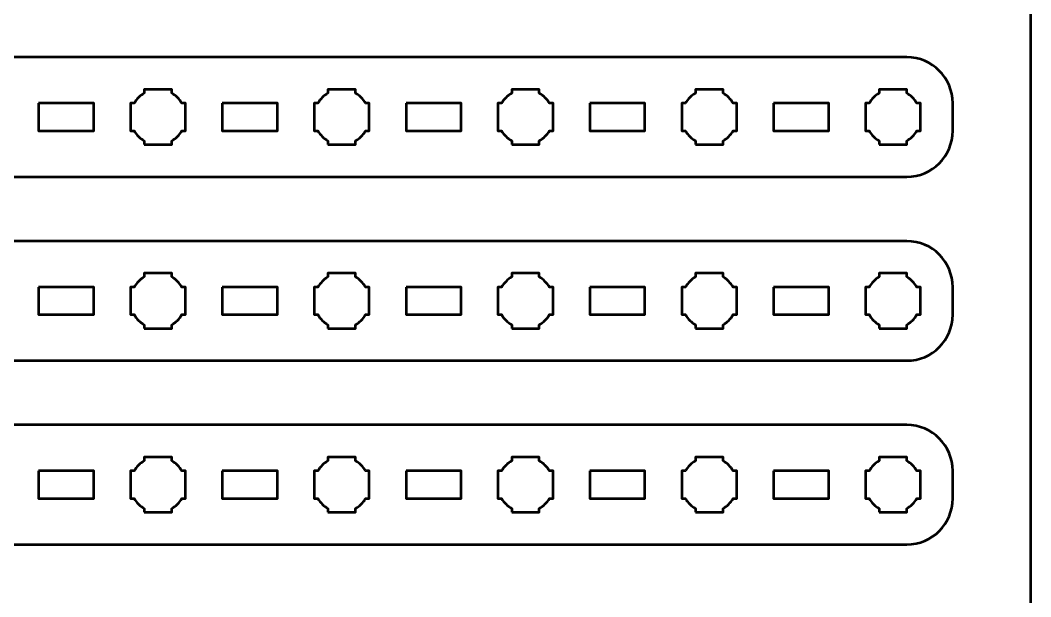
# Model space of a CAD drawing. Header units: centimetres. Extents: x -21 to 0, y -29.7 to 0.
# Drawn here: x -11 to 0, y -22.87 to -16.6 of the extents above; entities that cross this region are included whole.
import ezdxf

# ---------------------------------------------------------------- set-up
doc = ezdxf.new("R2010")
doc.units = ezdxf.units.CM
doc.header["$MEASUREMENT"] = 0
doc.layers.add('Layer 1', color=7, linetype='Continuous')

msp = doc.modelspace()

# ---------------------------------------------------------------- linework, layer by layer
at = {"layer": 'Layer 1', "color": 1, "lineweight": 53}
msp.add_open_spline([(-21.00003, -29.19995), (-21.00003, -29.19995), (-21.00003, -5.89992), (-21.00003, -5.89992), (-21.00003, -5.89992), (-21.00003, -5.81709), (-20.93286, -5.74992), (-20.85003, -5.74992), (-20.85003, -5.74992), (-20.7672, -5.74992), (-20.70003, -5.68275), (-20.70003, -5.59992), (-20.70003, -5.59992), (-20.70003, -5.51709), (-20.7672, -5.44992), (-20.85003, -5.44992), (-20.85003, -5.44992), (-20.93286, -5.44992), (-21.00003, -5.38275), (-21.00003, -5.29992), (-21.00003, -5.29992), (-21.00003, -5.21709), (-20.93286, -5.14992), (-20.85003, -5.14992), (-20.85003, -5.14992), (-20.7672, -5.14992), (-20.70003, -5.08275), (-20.70003, -4.99992), (-20.70003, -4.99992), (-20.70003, -4.91709), (-20.7672, -4.84992), (-20.85003, -4.84992), (-20.85003, -4.84992), (-20.93286, -4.84992), (-21.00003, -4.78275), (-21.00003, -4.69992), (-21.00003, -4.69992), (-21.00003, -4.61709), (-20.93286, -4.54992), (-20.85003, -4.54992), (-20.85003, -4.54992), (-20.7672, -4.54992), (-20.70003, -4.48275), (-20.70003, -4.39992), (-20.70003, -4.39992), (-20.70003, -4.31709), (-20.7672, -4.24992), (-20.85003, -4.24992), (-20.85003, -4.24992), (-20.93286, -4.24992), (-21.00003, -4.18275), (-21.00003, -4.09992), (-21.00003, -4.09992), (-21.00003, -4.01709), (-20.93286, -3.94992), (-20.85003, -3.94992), (-20.85003, -3.94992), (-20.7672, -3.94992), (-20.70003, -3.88275), (-20.70003, -3.79992), (-20.70003, -3.79992), (-20.70003, -3.71709), (-20.7672, -3.64992), (-20.85003, -3.64992), (-20.85003, -3.64992), (-20.93286, -3.64992), (-21.00003, -3.58275), (-21.00003, -3.49992), (-21.00003, -3.49992), (-21.00003, -3.41709), (-20.93286, -3.34992), (-20.85003, -3.34992), (-20.85003, -3.34992), (-20.7672, -3.34992), (-20.70003, -3.28275), (-20.70003, -3.19992), (-20.70003, -3.19992), (-20.70003, -3.11709), (-20.7672, -3.04992), (-20.85003, -3.04992), (-20.85003, -3.04992), (-20.93286, -3.04992), (-21.00003, -2.98275), (-21.00003, -2.89992), (-21.00003, -2.89992), (-21.00003, -2.81709), (-20.93286, -2.74992), (-20.85003, -2.74992), (-20.85003, -2.74992), (-20.7672, -2.74992), (-20.70003, -2.68275), (-20.70003, -2.59992), (-20.70003, -2.59992), (-20.70003, -2.51709), (-20.7672, -2.44992), (-20.85003, -2.44992), (-20.85003, -2.44992), (-20.93286, -2.44992), (-21.00003, -2.38275), (-21.00003, -2.29992), (-21.00003, -2.29992), (-21.00003, -2.21709), (-20.93286, -2.14992), (-20.85003, -2.14992), (-20.85003, -2.14992), (-20.7672, -2.14992), (-20.70003, -2.08275), (-20.70003, -1.99992), (-20.70003, -1.99992), (-20.70003, -1.91709), (-20.7672, -1.84992), (-20.85003, -1.84992), (-20.85003, -1.84992), (-20.93286, -1.84992), (-21.00003, -1.78275), (-21.00003, -1.69992), (-21.00003, -1.69992), (-21.00003, -1.61709), (-20.93286, -1.54992), (-20.85003, -1.54992), (-20.85003, -1.54992), (-20.7672, -1.54992), (-20.70003, -1.48275), (-20.70003, -1.39992), (-20.70003, -1.39992), (-20.70003, -1.31709), (-20.7672, -1.24992), (-20.85003, -1.24992), (-20.85003, -1.24992), (-20.93286, -1.24992), (-21.00003, -1.18275), (-21.00003, -1.09992), (-21.00003, -1.09992), (-21.00003, -1.09992), (-21.00003, -0.49992), (-21.00003, -0.49992), (-21.00003, -0.49992), (-21.00003, -0.22295), (-20.77694, 0.00004), (-20.49994, 0.00004), (-20.49994, 0.00004), (-20.49994, 0.00004), (-0.50008, 0.00004), (-0.50008, 0.00004), (-0.50008, 0.00004), (-0.22294, 0.00004), (0.00002, -0.22295), (0.00002, -0.49992), (0.00002, -0.49992), (0.00002, -0.49992), (0.00002, -29.19995), (0.00002, -29.19995), (0.00002, -29.19995), (0.00002, -29.47695), (-0.22294, -29.70004), (-0.50008, -29.70004), (-0.50008, -29.70004), (-0.50008, -29.70004), (-20.49994, -29.70004), (-20.49994, -29.70004), (-20.49994, -29.70004), (-20.77694, -29.70004), (-21.00003, -29.47695), (-21.00003, -29.19995)], degree=3, knots=[0, 0, 0, 0, 0.02439024, 0.02439024, 0.02439024, 0.02439024, 0.04878049, 0.04878049, 0.04878049, 0.04878049, 0.07317073, 0.07317073, 0.07317073, 0.07317073, 0.09756098, 0.09756098, 0.09756098, 0.09756098, 0.12195122, 0.12195122, 0.12195122, 0.12195122, 0.14634146, 0.14634146, 0.14634146, 0.14634146, 0.17073171, 0.17073171, 0.17073171, 0.17073171, 0.19512195, 0.19512195, 0.19512195, 0.19512195, 0.2195122, 0.2195122, 0.2195122, 0.2195122, 0.24390244, 0.24390244, 0.24390244, 0.24390244, 0.26829268, 0.26829268, 0.26829268, 0.26829268, 0.29268293, 0.29268293, 0.29268293, 0.29268293, 0.31707317, 0.31707317, 0.31707317, 0.31707317, 0.34146341, 0.34146341, 0.34146341, 0.34146341, 0.36585366, 0.36585366, 0.36585366, 0.36585366, 0.3902439, 0.3902439, 0.3902439, 0.3902439, 0.41463415, 0.41463415, 0.41463415, 0.41463415, 0.43902439, 0.43902439, 0.43902439, 0.43902439, 0.46341463, 0.46341463, 0.46341463, 0.46341463, 0.48780488, 0.48780488, 0.48780488, 0.48780488, 0.51219512, 0.51219512, 0.51219512, 0.51219512, 0.53658537, 0.53658537, 0.53658537, 0.53658537, 0.56097561, 0.56097561, 0.56097561, 0.56097561, 0.58536585, 0.58536585, 0.58536585, 0.58536585, 0.6097561, 0.6097561, 0.6097561, 0.6097561, 0.63414634, 0.63414634, 0.63414634, 0.63414634, 0.65853659, 0.65853659, 0.65853659, 0.65853659, 0.68292683, 0.68292683, 0.68292683, 0.68292683, 0.70731707, 0.70731707, 0.70731707, 0.70731707, 0.73170732, 0.73170732, 0.73170732, 0.73170732, 0.75609756, 0.75609756, 0.75609756, 0.75609756, 0.7804878, 0.7804878, 0.7804878, 0.7804878, 0.80487805, 0.80487805, 0.80487805, 0.80487805, 0.82926829, 0.82926829, 0.82926829, 0.82926829, 0.85365854, 0.85365854, 0.85365854, 0.85365854, 0.87804878, 0.87804878, 0.87804878, 0.87804878, 0.90243902, 0.90243902, 0.90243902, 0.90243902, 0.92682927, 0.92682927, 0.92682927, 0.92682927, 0.95121951, 0.95121951, 0.95121951, 0.95121951, 0.97560976, 0.97560976, 0.97560976, 0.97560976, 1, 1, 1, 1], dxfattribs=at)
at = {"layer": 'Layer 1', "color": 3, "lineweight": 53}
for points in [[(-15.64994, -17), (-15.64994, -17), (-1.35006, -17), (-1.35006, -17), (-1.35006, -17), (-1.07292, -17), (-0.84996, -17.22309), (-0.84996, -17.50009), (-0.84996, -17.50009), (-0.84996, -17.50009), (-0.84996, -17.8001), (-0.84996, -17.8001), (-0.84996, -17.8001), (-0.84996, -18.07706), (-1.07292, -18.30002), (-1.35006, -18.30002), (-1.35006, -18.30002), (-1.35006, -18.30002), (-15.64994, -18.30002), (-15.64994, -18.30002), (-15.64994, -18.30002), (-15.92694, -18.30002), (-16.15004, -18.07706), (-16.15004, -17.8001), (-16.15004, -17.8001), (-16.15004, -17.8001), (-16.15004, -17.50009), (-16.15004, -17.50009), (-16.15004, -17.50009), (-16.15004, -17.22309), (-15.92694, -17), (-15.64994, -17)], [(-15.64994, -19), (-15.64994, -19), (-1.35006, -19), (-1.35006, -19), (-1.35006, -19), (-1.07292, -19), (-0.84996, -19.22309), (-0.84996, -19.50009), (-0.84996, -19.50009), (-0.84996, -19.50009), (-0.84996, -19.8001), (-0.84996, -19.8001), (-0.84996, -19.8001), (-0.84996, -20.07706), (-1.07292, -20.30002), (-1.35006, -20.30002), (-1.35006, -20.30002), (-1.35006, -20.30002), (-15.64994, -20.30002), (-15.64994, -20.30002), (-15.64994, -20.30002), (-15.92694, -20.30002), (-16.15004, -20.07706), (-16.15004, -19.8001), (-16.15004, -19.8001), (-16.15004, -19.8001), (-16.15004, -19.50009), (-16.15004, -19.50009), (-16.15004, -19.50009), (-16.15004, -19.22309), (-15.92694, -19), (-15.64994, -19)], [(-15.64994, -21), (-15.64994, -21), (-1.35006, -21), (-1.35006, -21), (-1.35006, -21), (-1.07292, -21), (-0.84996, -21.22309), (-0.84996, -21.50009), (-0.84996, -21.50009), (-0.84996, -21.50009), (-0.84996, -21.8001), (-0.84996, -21.8001), (-0.84996, -21.8001), (-0.84996, -22.07706), (-1.07292, -22.30002), (-1.35006, -22.30002), (-1.35006, -22.30002), (-1.35006, -22.30002), (-15.64994, -22.30002), (-15.64994, -22.30002), (-15.64994, -22.30002), (-15.92694, -22.30002), (-16.15004, -22.07706), (-16.15004, -21.8001), (-16.15004, -21.8001), (-16.15004, -21.8001), (-16.15004, -21.50009), (-16.15004, -21.50009), (-16.15004, -21.50009), (-16.15004, -21.22309), (-15.92694, -21), (-15.64994, -21)]]:
    msp.add_open_spline(points, degree=3, knots=[0, 0, 0, 0, 0.125, 0.125, 0.125, 0.125, 0.25, 0.25, 0.25, 0.25, 0.375, 0.375, 0.375, 0.375, 0.5, 0.5, 0.5, 0.5, 0.625, 0.625, 0.625, 0.625, 0.75, 0.75, 0.75, 0.75, 0.875, 0.875, 0.875, 0.875, 1, 1, 1, 1], dxfattribs=at)
at = {"layer": 'Layer 1', "lineweight": 53}
for points, knots in [([(-9.64997, -17.95003), (-9.64997, -17.95003), (-9.64997, -17.90992), (-9.64997, -17.90992), (-9.64997, -17.90992), (-9.69558, -17.8836), (-9.73347, -17.84557), (-9.75979, -17.8001), (-9.75979, -17.8001), (-9.75979, -17.8001), (-9.80004, -17.8001), (-9.80004, -17.8001), (-9.80004, -17.8001), (-9.80004, -17.8001), (-9.80004, -17.65002), (-9.80004, -17.65002), (-9.80004, -17.65002), (-9.80004, -17.65002), (-9.80004, -17.50009), (-9.80004, -17.50009), (-9.80004, -17.50009), (-9.80004, -17.50009), (-9.75979, -17.50009), (-9.75979, -17.50009), (-9.75979, -17.50009), (-9.73347, -17.45448), (-9.69558, -17.41656), (-9.64997, -17.39024), (-9.64997, -17.39024), (-9.64997, -17.39024), (-9.64997, -17.35002), (-9.64997, -17.35002), (-9.64997, -17.35002), (-9.64997, -17.35002), (-9.50004, -17.35002), (-9.50004, -17.35002), (-9.50004, -17.35002), (-9.50004, -17.35002), (-9.34996, -17.35002), (-9.34996, -17.35002), (-9.34996, -17.35002), (-9.34996, -17.35002), (-9.34996, -17.39024), (-9.34996, -17.39024), (-9.34996, -17.39024), (-9.30449, -17.41656), (-9.26646, -17.45448), (-9.24014, -17.50009), (-9.24014, -17.50009), (-9.24014, -17.50009), (-9.20003, -17.50009), (-9.20003, -17.50009), (-9.20003, -17.50009), (-9.20003, -17.50009), (-9.20003, -17.65002), (-9.20003, -17.65002), (-9.20003, -17.65002), (-9.20003, -17.65002), (-9.20003, -17.8001), (-9.20003, -17.8001), (-9.20003, -17.8001), (-9.20003, -17.8001), (-9.24014, -17.8001), (-9.24014, -17.8001), (-9.24014, -17.8001), (-9.26646, -17.84557), (-9.30449, -17.8836), (-9.34996, -17.90992), (-9.34996, -17.90992), (-9.34996, -17.90992), (-9.34996, -17.95003), (-9.34996, -17.95003), (-9.34996, -17.95003), (-9.34996, -17.95003), (-9.50004, -17.95003), (-9.50004, -17.95003), (-9.50004, -17.95003), (-9.50004, -17.95003), (-9.64997, -17.95003), (-9.64997, -17.95003)], [0, 0, 0, 0, 0.05, 0.05, 0.05, 0.05, 0.1, 0.1, 0.1, 0.1, 0.15, 0.15, 0.15, 0.15, 0.2, 0.2, 0.2, 0.2, 0.25, 0.25, 0.25, 0.25, 0.3, 0.3, 0.3, 0.3, 0.35, 0.35, 0.35, 0.35, 0.4, 0.4, 0.4, 0.4, 0.45, 0.45, 0.45, 0.45, 0.5, 0.5, 0.5, 0.5, 0.55, 0.55, 0.55, 0.55, 0.6, 0.6, 0.6, 0.6, 0.65, 0.65, 0.65, 0.65, 0.7, 0.7, 0.7, 0.7, 0.75, 0.75, 0.75, 0.75, 0.8, 0.8, 0.8, 0.8, 0.85, 0.85, 0.85, 0.85, 0.9, 0.9, 0.9, 0.9, 0.95, 0.95, 0.95, 0.95, 1, 1, 1, 1]), ([(-7.65003, -17.95003), (-7.65003, -17.95003), (-7.65003, -17.90992), (-7.65003, -17.90992), (-7.65003, -17.90992), (-7.69551, -17.8836), (-7.73354, -17.84557), (-7.75985, -17.8001), (-7.75985, -17.8001), (-7.75985, -17.8001), (-7.79996, -17.8001), (-7.79996, -17.8001), (-7.79996, -17.8001), (-7.79996, -17.8001), (-7.79996, -17.65002), (-7.79996, -17.65002), (-7.79996, -17.65002), (-7.79996, -17.65002), (-7.79996, -17.50009), (-7.79996, -17.50009), (-7.79996, -17.50009), (-7.79996, -17.50009), (-7.75985, -17.50009), (-7.75985, -17.50009), (-7.75985, -17.50009), (-7.73354, -17.45448), (-7.69551, -17.41656), (-7.65003, -17.39024), (-7.65003, -17.39024), (-7.65003, -17.39024), (-7.65003, -17.35002), (-7.65003, -17.35002), (-7.65003, -17.35002), (-7.65003, -17.35002), (-7.49996, -17.35002), (-7.49996, -17.35002), (-7.49996, -17.35002), (-7.49996, -17.35002), (-7.35003, -17.35002), (-7.35003, -17.35002), (-7.35003, -17.35002), (-7.35003, -17.35002), (-7.35003, -17.39024), (-7.35003, -17.39024), (-7.35003, -17.39024), (-7.30442, -17.41656), (-7.26653, -17.45448), (-7.24021, -17.50009), (-7.24021, -17.50009), (-7.24021, -17.50009), (-7.19996, -17.50009), (-7.19996, -17.50009), (-7.19996, -17.50009), (-7.19996, -17.50009), (-7.19996, -17.65002), (-7.19996, -17.65002), (-7.19996, -17.65002), (-7.19996, -17.65002), (-7.19996, -17.8001), (-7.19996, -17.8001), (-7.19996, -17.8001), (-7.19996, -17.8001), (-7.24021, -17.8001), (-7.24021, -17.8001), (-7.24021, -17.8001), (-7.26653, -17.84557), (-7.30442, -17.8836), (-7.35003, -17.90992), (-7.35003, -17.90992), (-7.35003, -17.90992), (-7.35003, -17.95003), (-7.35003, -17.95003), (-7.35003, -17.95003), (-7.35003, -17.95003), (-7.49996, -17.95003), (-7.49996, -17.95003), (-7.49996, -17.95003), (-7.49996, -17.95003), (-7.65003, -17.95003), (-7.65003, -17.95003)], [0, 0, 0, 0, 0.05, 0.05, 0.05, 0.05, 0.1, 0.1, 0.1, 0.1, 0.15, 0.15, 0.15, 0.15, 0.2, 0.2, 0.2, 0.2, 0.25, 0.25, 0.25, 0.25, 0.3, 0.3, 0.3, 0.3, 0.35, 0.35, 0.35, 0.35, 0.4, 0.4, 0.4, 0.4, 0.45, 0.45, 0.45, 0.45, 0.5, 0.5, 0.5, 0.5, 0.55, 0.55, 0.55, 0.55, 0.6, 0.6, 0.6, 0.6, 0.65, 0.65, 0.65, 0.65, 0.7, 0.7, 0.7, 0.7, 0.75, 0.75, 0.75, 0.75, 0.8, 0.8, 0.8, 0.8, 0.85, 0.85, 0.85, 0.85, 0.9, 0.9, 0.9, 0.9, 0.95, 0.95, 0.95, 0.95, 1, 1, 1, 1]), ([(-5.65007, -17.95003), (-5.65007, -17.95003), (-5.65007, -17.90992), (-5.65007, -17.90992), (-5.65007, -17.90992), (-5.69554, -17.8836), (-5.73346, -17.84557), (-5.75992, -17.8001), (-5.75992, -17.8001), (-5.75992, -17.8001), (-5.8, -17.8001), (-5.8, -17.8001), (-5.8, -17.8001), (-5.8, -17.8001), (-5.8, -17.65002), (-5.8, -17.65002), (-5.8, -17.65002), (-5.8, -17.65002), (-5.8, -17.50009), (-5.8, -17.50009), (-5.8, -17.50009), (-5.8, -17.50009), (-5.75992, -17.50009), (-5.75992, -17.50009), (-5.75992, -17.50009), (-5.73346, -17.45448), (-5.69554, -17.41656), (-5.65007, -17.39024), (-5.65007, -17.39024), (-5.65007, -17.39024), (-5.65007, -17.35002), (-5.65007, -17.35002), (-5.65007, -17.35002), (-5.65007, -17.35002), (-5.49999, -17.35002), (-5.49999, -17.35002), (-5.49999, -17.35002), (-5.49999, -17.35002), (-5.35006, -17.35002), (-5.35006, -17.35002), (-5.35006, -17.35002), (-5.35006, -17.35002), (-5.35006, -17.39024), (-5.35006, -17.39024), (-5.35006, -17.39024), (-5.30449, -17.41656), (-5.26656, -17.45448), (-5.2401, -17.50009), (-5.2401, -17.50009), (-5.2401, -17.50009), (-5.20003, -17.50009), (-5.20003, -17.50009), (-5.20003, -17.50009), (-5.20003, -17.50009), (-5.20003, -17.65002), (-5.20003, -17.65002), (-5.20003, -17.65002), (-5.20003, -17.65002), (-5.20003, -17.8001), (-5.20003, -17.8001), (-5.20003, -17.8001), (-5.20003, -17.8001), (-5.2401, -17.8001), (-5.2401, -17.8001), (-5.2401, -17.8001), (-5.26656, -17.84557), (-5.30449, -17.8836), (-5.35006, -17.90992), (-5.35006, -17.90992), (-5.35006, -17.90992), (-5.35006, -17.95003), (-5.35006, -17.95003), (-5.35006, -17.95003), (-5.35006, -17.95003), (-5.49999, -17.95003), (-5.49999, -17.95003), (-5.49999, -17.95003), (-5.49999, -17.95003), (-5.65007, -17.95003), (-5.65007, -17.95003)], [0, 0, 0, 0, 0.05, 0.05, 0.05, 0.05, 0.1, 0.1, 0.1, 0.1, 0.15, 0.15, 0.15, 0.15, 0.2, 0.2, 0.2, 0.2, 0.25, 0.25, 0.25, 0.25, 0.3, 0.3, 0.3, 0.3, 0.35, 0.35, 0.35, 0.35, 0.4, 0.4, 0.4, 0.4, 0.45, 0.45, 0.45, 0.45, 0.5, 0.5, 0.5, 0.5, 0.55, 0.55, 0.55, 0.55, 0.6, 0.6, 0.6, 0.6, 0.65, 0.65, 0.65, 0.65, 0.7, 0.7, 0.7, 0.7, 0.75, 0.75, 0.75, 0.75, 0.8, 0.8, 0.8, 0.8, 0.85, 0.85, 0.85, 0.85, 0.9, 0.9, 0.9, 0.9, 0.95, 0.95, 0.95, 0.95, 1, 1, 1, 1]), ([(-3.64999, -17.95003), (-3.64999, -17.95003), (-3.64999, -17.90992), (-3.64999, -17.90992), (-3.64999, -17.90992), (-3.69561, -17.8836), (-3.7335, -17.84557), (-3.75981, -17.8001), (-3.75981, -17.8001), (-3.75981, -17.8001), (-3.80006, -17.8001), (-3.80006, -17.8001), (-3.80006, -17.8001), (-3.80006, -17.8001), (-3.80006, -17.65002), (-3.80006, -17.65002), (-3.80006, -17.65002), (-3.80006, -17.65002), (-3.80006, -17.50009), (-3.80006, -17.50009), (-3.80006, -17.50009), (-3.80006, -17.50009), (-3.75981, -17.50009), (-3.75981, -17.50009), (-3.75981, -17.50009), (-3.7335, -17.45448), (-3.69561, -17.41656), (-3.64999, -17.39024), (-3.64999, -17.39024), (-3.64999, -17.39024), (-3.64999, -17.35002), (-3.64999, -17.35002), (-3.64999, -17.35002), (-3.64999, -17.35002), (-3.50006, -17.35002), (-3.50006, -17.35002), (-3.50006, -17.35002), (-3.50006, -17.35002), (-3.34999, -17.35002), (-3.34999, -17.35002), (-3.34999, -17.35002), (-3.34999, -17.35002), (-3.34999, -17.39024), (-3.34999, -17.39024), (-3.34999, -17.39024), (-3.30452, -17.41656), (-3.26649, -17.45448), (-3.24017, -17.50009), (-3.24017, -17.50009), (-3.24017, -17.50009), (-3.20006, -17.50009), (-3.20006, -17.50009), (-3.20006, -17.50009), (-3.20006, -17.50009), (-3.20006, -17.65002), (-3.20006, -17.65002), (-3.20006, -17.65002), (-3.20006, -17.65002), (-3.20006, -17.8001), (-3.20006, -17.8001), (-3.20006, -17.8001), (-3.20006, -17.8001), (-3.24017, -17.8001), (-3.24017, -17.8001), (-3.24017, -17.8001), (-3.26649, -17.84557), (-3.30452, -17.8836), (-3.34999, -17.90992), (-3.34999, -17.90992), (-3.34999, -17.90992), (-3.34999, -17.95003), (-3.34999, -17.95003), (-3.34999, -17.95003), (-3.34999, -17.95003), (-3.50006, -17.95003), (-3.50006, -17.95003), (-3.50006, -17.95003), (-3.50006, -17.95003), (-3.64999, -17.95003), (-3.64999, -17.95003)], [0, 0, 0, 0, 0.05, 0.05, 0.05, 0.05, 0.1, 0.1, 0.1, 0.1, 0.15, 0.15, 0.15, 0.15, 0.2, 0.2, 0.2, 0.2, 0.25, 0.25, 0.25, 0.25, 0.3, 0.3, 0.3, 0.3, 0.35, 0.35, 0.35, 0.35, 0.4, 0.4, 0.4, 0.4, 0.45, 0.45, 0.45, 0.45, 0.5, 0.5, 0.5, 0.5, 0.55, 0.55, 0.55, 0.55, 0.6, 0.6, 0.6, 0.6, 0.65, 0.65, 0.65, 0.65, 0.7, 0.7, 0.7, 0.7, 0.75, 0.75, 0.75, 0.75, 0.8, 0.8, 0.8, 0.8, 0.85, 0.85, 0.85, 0.85, 0.9, 0.9, 0.9, 0.9, 0.95, 0.95, 0.95, 0.95, 1, 1, 1, 1]), ([(-1.65006, -17.95003), (-1.65006, -17.95003), (-1.65006, -17.90992), (-1.65006, -17.90992), (-1.65006, -17.90992), (-1.69553, -17.8836), (-1.73356, -17.84557), (-1.75988, -17.8001), (-1.75988, -17.8001), (-1.75988, -17.8001), (-1.79999, -17.8001), (-1.79999, -17.8001), (-1.79999, -17.8001), (-1.79999, -17.8001), (-1.79999, -17.65002), (-1.79999, -17.65002), (-1.79999, -17.65002), (-1.79999, -17.65002), (-1.79999, -17.50009), (-1.79999, -17.50009), (-1.79999, -17.50009), (-1.79999, -17.50009), (-1.75988, -17.50009), (-1.75988, -17.50009), (-1.75988, -17.50009), (-1.73356, -17.45448), (-1.69553, -17.41656), (-1.65006, -17.39024), (-1.65006, -17.39024), (-1.65006, -17.39024), (-1.65006, -17.35002), (-1.65006, -17.35002), (-1.65006, -17.35002), (-1.65006, -17.35002), (-1.49999, -17.35002), (-1.49999, -17.35002), (-1.49999, -17.35002), (-1.49999, -17.35002), (-1.35006, -17.35002), (-1.35006, -17.35002), (-1.35006, -17.35002), (-1.35006, -17.35002), (-1.35006, -17.39024), (-1.35006, -17.39024), (-1.35006, -17.39024), (-1.30444, -17.41656), (-1.26656, -17.45448), (-1.2402, -17.50009), (-1.2402, -17.50009), (-1.2402, -17.50009), (-1.19999, -17.50009), (-1.19999, -17.50009), (-1.19999, -17.50009), (-1.19999, -17.50009), (-1.19999, -17.65002), (-1.19999, -17.65002), (-1.19999, -17.65002), (-1.19999, -17.65002), (-1.19999, -17.8001), (-1.19999, -17.8001), (-1.19999, -17.8001), (-1.19999, -17.8001), (-1.2402, -17.8001), (-1.2402, -17.8001), (-1.2402, -17.8001), (-1.26656, -17.84557), (-1.30444, -17.8836), (-1.35006, -17.90992), (-1.35006, -17.90992), (-1.35006, -17.90992), (-1.35006, -17.95003), (-1.35006, -17.95003), (-1.35006, -17.95003), (-1.35006, -17.95003), (-1.49999, -17.95003), (-1.49999, -17.95003), (-1.49999, -17.95003), (-1.49999, -17.95003), (-1.65006, -17.95003), (-1.65006, -17.95003)], [0, 0, 0, 0, 0.05, 0.05, 0.05, 0.05, 0.1, 0.1, 0.1, 0.1, 0.15, 0.15, 0.15, 0.15, 0.2, 0.2, 0.2, 0.2, 0.25, 0.25, 0.25, 0.25, 0.3, 0.3, 0.3, 0.3, 0.35, 0.35, 0.35, 0.35, 0.4, 0.4, 0.4, 0.4, 0.45, 0.45, 0.45, 0.45, 0.5, 0.5, 0.5, 0.5, 0.55, 0.55, 0.55, 0.55, 0.6, 0.6, 0.6, 0.6, 0.65, 0.65, 0.65, 0.65, 0.7, 0.7, 0.7, 0.7, 0.75, 0.75, 0.75, 0.75, 0.8, 0.8, 0.8, 0.8, 0.85, 0.85, 0.85, 0.85, 0.9, 0.9, 0.9, 0.9, 0.95, 0.95, 0.95, 0.95, 1, 1, 1, 1]), ([(-10.79995, -17.50009), (-10.79995, -17.50009), (-10.19995, -17.50009), (-10.19995, -17.50009), (-10.19995, -17.50009), (-10.19995, -17.50009), (-10.19995, -17.8001), (-10.19995, -17.8001), (-10.19995, -17.8001), (-10.19995, -17.8001), (-10.79995, -17.8001), (-10.79995, -17.8001), (-10.79995, -17.8001), (-10.79995, -17.8001), (-10.79995, -17.50009), (-10.79995, -17.50009)], [0, 0, 0, 0, 0.25, 0.25, 0.25, 0.25, 0.5, 0.5, 0.5, 0.5, 0.75, 0.75, 0.75, 0.75, 1, 1, 1, 1]), ([(-8.79998, -17.50009), (-8.79998, -17.50009), (-8.19998, -17.50009), (-8.19998, -17.50009), (-8.19998, -17.50009), (-8.19998, -17.50009), (-8.19998, -17.8001), (-8.19998, -17.8001), (-8.19998, -17.8001), (-8.19998, -17.8001), (-8.79998, -17.8001), (-8.79998, -17.8001), (-8.79998, -17.8001), (-8.79998, -17.8001), (-8.79998, -17.50009), (-8.79998, -17.50009)], [0, 0, 0, 0, 0.25, 0.25, 0.25, 0.25, 0.5, 0.5, 0.5, 0.5, 0.75, 0.75, 0.75, 0.75, 1, 1, 1, 1]), ([(-6.80005, -17.50009), (-6.80005, -17.50009), (-6.20005, -17.50009), (-6.20005, -17.50009), (-6.20005, -17.50009), (-6.20005, -17.50009), (-6.20005, -17.8001), (-6.20005, -17.8001), (-6.20005, -17.8001), (-6.20005, -17.8001), (-6.80005, -17.8001), (-6.80005, -17.8001), (-6.80005, -17.8001), (-6.80005, -17.8001), (-6.80005, -17.50009), (-6.80005, -17.50009)], [0, 0, 0, 0, 0.25, 0.25, 0.25, 0.25, 0.5, 0.5, 0.5, 0.5, 0.75, 0.75, 0.75, 0.75, 1, 1, 1, 1]), ([(-4.79998, -17.50009), (-4.79998, -17.50009), (-4.19997, -17.50009), (-4.19997, -17.50009), (-4.19997, -17.50009), (-4.19997, -17.50009), (-4.19997, -17.8001), (-4.19997, -17.8001), (-4.19997, -17.8001), (-4.19997, -17.8001), (-4.79998, -17.8001), (-4.79998, -17.8001), (-4.79998, -17.8001), (-4.79998, -17.8001), (-4.79998, -17.50009), (-4.79998, -17.50009)], [0, 0, 0, 0, 0.25, 0.25, 0.25, 0.25, 0.5, 0.5, 0.5, 0.5, 0.75, 0.75, 0.75, 0.75, 1, 1, 1, 1]), ([(-2.80001, -17.50009), (-2.80001, -17.50009), (-2.20001, -17.50009), (-2.20001, -17.50009), (-2.20001, -17.50009), (-2.20001, -17.50009), (-2.20001, -17.8001), (-2.20001, -17.8001), (-2.20001, -17.8001), (-2.20001, -17.8001), (-2.80001, -17.8001), (-2.80001, -17.8001), (-2.80001, -17.8001), (-2.80001, -17.8001), (-2.80001, -17.50009), (-2.80001, -17.50009)], [0, 0, 0, 0, 0.25, 0.25, 0.25, 0.25, 0.5, 0.5, 0.5, 0.5, 0.75, 0.75, 0.75, 0.75, 1, 1, 1, 1]), ([(-9.64997, -19.95003), (-9.64997, -19.95003), (-9.64997, -19.90992), (-9.64997, -19.90992), (-9.64997, -19.90992), (-9.69558, -19.8836), (-9.73347, -19.84557), (-9.75979, -19.8001), (-9.75979, -19.8001), (-9.75979, -19.8001), (-9.80004, -19.8001), (-9.80004, -19.8001), (-9.80004, -19.8001), (-9.80004, -19.8001), (-9.80004, -19.65002), (-9.80004, -19.65002), (-9.80004, -19.65002), (-9.80004, -19.65002), (-9.80004, -19.50009), (-9.80004, -19.50009), (-9.80004, -19.50009), (-9.80004, -19.50009), (-9.75979, -19.50009), (-9.75979, -19.50009), (-9.75979, -19.50009), (-9.73347, -19.45448), (-9.69558, -19.41656), (-9.64997, -19.39024), (-9.64997, -19.39024), (-9.64997, -19.39024), (-9.64997, -19.35002), (-9.64997, -19.35002), (-9.64997, -19.35002), (-9.64997, -19.35002), (-9.50004, -19.35002), (-9.50004, -19.35002), (-9.50004, -19.35002), (-9.50004, -19.35002), (-9.34996, -19.35002), (-9.34996, -19.35002), (-9.34996, -19.35002), (-9.34996, -19.35002), (-9.34996, -19.39024), (-9.34996, -19.39024), (-9.34996, -19.39024), (-9.30449, -19.41656), (-9.26646, -19.45448), (-9.24014, -19.50009), (-9.24014, -19.50009), (-9.24014, -19.50009), (-9.20003, -19.50009), (-9.20003, -19.50009), (-9.20003, -19.50009), (-9.20003, -19.50009), (-9.20003, -19.65002), (-9.20003, -19.65002), (-9.20003, -19.65002), (-9.20003, -19.65002), (-9.20003, -19.8001), (-9.20003, -19.8001), (-9.20003, -19.8001), (-9.20003, -19.8001), (-9.24014, -19.8001), (-9.24014, -19.8001), (-9.24014, -19.8001), (-9.26646, -19.84557), (-9.30449, -19.8836), (-9.34996, -19.90992), (-9.34996, -19.90992), (-9.34996, -19.90992), (-9.34996, -19.95003), (-9.34996, -19.95003), (-9.34996, -19.95003), (-9.34996, -19.95003), (-9.50004, -19.95003), (-9.50004, -19.95003), (-9.50004, -19.95003), (-9.50004, -19.95003), (-9.64997, -19.95003), (-9.64997, -19.95003)], [0, 0, 0, 0, 0.05, 0.05, 0.05, 0.05, 0.1, 0.1, 0.1, 0.1, 0.15, 0.15, 0.15, 0.15, 0.2, 0.2, 0.2, 0.2, 0.25, 0.25, 0.25, 0.25, 0.3, 0.3, 0.3, 0.3, 0.35, 0.35, 0.35, 0.35, 0.4, 0.4, 0.4, 0.4, 0.45, 0.45, 0.45, 0.45, 0.5, 0.5, 0.5, 0.5, 0.55, 0.55, 0.55, 0.55, 0.6, 0.6, 0.6, 0.6, 0.65, 0.65, 0.65, 0.65, 0.7, 0.7, 0.7, 0.7, 0.75, 0.75, 0.75, 0.75, 0.8, 0.8, 0.8, 0.8, 0.85, 0.85, 0.85, 0.85, 0.9, 0.9, 0.9, 0.9, 0.95, 0.95, 0.95, 0.95, 1, 1, 1, 1]), ([(-7.65003, -19.95003), (-7.65003, -19.95003), (-7.65003, -19.90992), (-7.65003, -19.90992), (-7.65003, -19.90992), (-7.69551, -19.8836), (-7.73354, -19.84557), (-7.75985, -19.8001), (-7.75985, -19.8001), (-7.75985, -19.8001), (-7.79996, -19.8001), (-7.79996, -19.8001), (-7.79996, -19.8001), (-7.79996, -19.8001), (-7.79996, -19.65002), (-7.79996, -19.65002), (-7.79996, -19.65002), (-7.79996, -19.65002), (-7.79996, -19.50009), (-7.79996, -19.50009), (-7.79996, -19.50009), (-7.79996, -19.50009), (-7.75985, -19.50009), (-7.75985, -19.50009), (-7.75985, -19.50009), (-7.73354, -19.45448), (-7.69551, -19.41656), (-7.65003, -19.39024), (-7.65003, -19.39024), (-7.65003, -19.39024), (-7.65003, -19.35002), (-7.65003, -19.35002), (-7.65003, -19.35002), (-7.65003, -19.35002), (-7.49996, -19.35002), (-7.49996, -19.35002), (-7.49996, -19.35002), (-7.49996, -19.35002), (-7.35003, -19.35002), (-7.35003, -19.35002), (-7.35003, -19.35002), (-7.35003, -19.35002), (-7.35003, -19.39024), (-7.35003, -19.39024), (-7.35003, -19.39024), (-7.30442, -19.41656), (-7.26653, -19.45448), (-7.24021, -19.50009), (-7.24021, -19.50009), (-7.24021, -19.50009), (-7.19996, -19.50009), (-7.19996, -19.50009), (-7.19996, -19.50009), (-7.19996, -19.50009), (-7.19996, -19.65002), (-7.19996, -19.65002), (-7.19996, -19.65002), (-7.19996, -19.65002), (-7.19996, -19.8001), (-7.19996, -19.8001), (-7.19996, -19.8001), (-7.19996, -19.8001), (-7.24021, -19.8001), (-7.24021, -19.8001), (-7.24021, -19.8001), (-7.26653, -19.84557), (-7.30442, -19.8836), (-7.35003, -19.90992), (-7.35003, -19.90992), (-7.35003, -19.90992), (-7.35003, -19.95003), (-7.35003, -19.95003), (-7.35003, -19.95003), (-7.35003, -19.95003), (-7.49996, -19.95003), (-7.49996, -19.95003), (-7.49996, -19.95003), (-7.49996, -19.95003), (-7.65003, -19.95003), (-7.65003, -19.95003)], [0, 0, 0, 0, 0.05, 0.05, 0.05, 0.05, 0.1, 0.1, 0.1, 0.1, 0.15, 0.15, 0.15, 0.15, 0.2, 0.2, 0.2, 0.2, 0.25, 0.25, 0.25, 0.25, 0.3, 0.3, 0.3, 0.3, 0.35, 0.35, 0.35, 0.35, 0.4, 0.4, 0.4, 0.4, 0.45, 0.45, 0.45, 0.45, 0.5, 0.5, 0.5, 0.5, 0.55, 0.55, 0.55, 0.55, 0.6, 0.6, 0.6, 0.6, 0.65, 0.65, 0.65, 0.65, 0.7, 0.7, 0.7, 0.7, 0.75, 0.75, 0.75, 0.75, 0.8, 0.8, 0.8, 0.8, 0.85, 0.85, 0.85, 0.85, 0.9, 0.9, 0.9, 0.9, 0.95, 0.95, 0.95, 0.95, 1, 1, 1, 1]), ([(-5.65007, -19.95003), (-5.65007, -19.95003), (-5.65007, -19.90992), (-5.65007, -19.90992), (-5.65007, -19.90992), (-5.69554, -19.8836), (-5.73346, -19.84557), (-5.75992, -19.8001), (-5.75992, -19.8001), (-5.75992, -19.8001), (-5.8, -19.8001), (-5.8, -19.8001), (-5.8, -19.8001), (-5.8, -19.8001), (-5.8, -19.65002), (-5.8, -19.65002), (-5.8, -19.65002), (-5.8, -19.65002), (-5.8, -19.50009), (-5.8, -19.50009), (-5.8, -19.50009), (-5.8, -19.50009), (-5.75992, -19.50009), (-5.75992, -19.50009), (-5.75992, -19.50009), (-5.73346, -19.45448), (-5.69554, -19.41656), (-5.65007, -19.39024), (-5.65007, -19.39024), (-5.65007, -19.39024), (-5.65007, -19.35002), (-5.65007, -19.35002), (-5.65007, -19.35002), (-5.65007, -19.35002), (-5.49999, -19.35002), (-5.49999, -19.35002), (-5.49999, -19.35002), (-5.49999, -19.35002), (-5.35006, -19.35002), (-5.35006, -19.35002), (-5.35006, -19.35002), (-5.35006, -19.35002), (-5.35006, -19.39024), (-5.35006, -19.39024), (-5.35006, -19.39024), (-5.30449, -19.41656), (-5.26656, -19.45448), (-5.2401, -19.50009), (-5.2401, -19.50009), (-5.2401, -19.50009), (-5.20003, -19.50009), (-5.20003, -19.50009), (-5.20003, -19.50009), (-5.20003, -19.50009), (-5.20003, -19.65002), (-5.20003, -19.65002), (-5.20003, -19.65002), (-5.20003, -19.65002), (-5.20003, -19.8001), (-5.20003, -19.8001), (-5.20003, -19.8001), (-5.20003, -19.8001), (-5.2401, -19.8001), (-5.2401, -19.8001), (-5.2401, -19.8001), (-5.26656, -19.84557), (-5.30449, -19.8836), (-5.35006, -19.90992), (-5.35006, -19.90992), (-5.35006, -19.90992), (-5.35006, -19.95003), (-5.35006, -19.95003), (-5.35006, -19.95003), (-5.35006, -19.95003), (-5.49999, -19.95003), (-5.49999, -19.95003), (-5.49999, -19.95003), (-5.49999, -19.95003), (-5.65007, -19.95003), (-5.65007, -19.95003)], [0, 0, 0, 0, 0.05, 0.05, 0.05, 0.05, 0.1, 0.1, 0.1, 0.1, 0.15, 0.15, 0.15, 0.15, 0.2, 0.2, 0.2, 0.2, 0.25, 0.25, 0.25, 0.25, 0.3, 0.3, 0.3, 0.3, 0.35, 0.35, 0.35, 0.35, 0.4, 0.4, 0.4, 0.4, 0.45, 0.45, 0.45, 0.45, 0.5, 0.5, 0.5, 0.5, 0.55, 0.55, 0.55, 0.55, 0.6, 0.6, 0.6, 0.6, 0.65, 0.65, 0.65, 0.65, 0.7, 0.7, 0.7, 0.7, 0.75, 0.75, 0.75, 0.75, 0.8, 0.8, 0.8, 0.8, 0.85, 0.85, 0.85, 0.85, 0.9, 0.9, 0.9, 0.9, 0.95, 0.95, 0.95, 0.95, 1, 1, 1, 1]), ([(-3.64999, -19.95003), (-3.64999, -19.95003), (-3.64999, -19.90992), (-3.64999, -19.90992), (-3.64999, -19.90992), (-3.69561, -19.8836), (-3.7335, -19.84557), (-3.75981, -19.8001), (-3.75981, -19.8001), (-3.75981, -19.8001), (-3.80006, -19.8001), (-3.80006, -19.8001), (-3.80006, -19.8001), (-3.80006, -19.8001), (-3.80006, -19.65002), (-3.80006, -19.65002), (-3.80006, -19.65002), (-3.80006, -19.65002), (-3.80006, -19.50009), (-3.80006, -19.50009), (-3.80006, -19.50009), (-3.80006, -19.50009), (-3.75981, -19.50009), (-3.75981, -19.50009), (-3.75981, -19.50009), (-3.7335, -19.45448), (-3.69561, -19.41656), (-3.64999, -19.39024), (-3.64999, -19.39024), (-3.64999, -19.39024), (-3.64999, -19.35002), (-3.64999, -19.35002), (-3.64999, -19.35002), (-3.64999, -19.35002), (-3.50006, -19.35002), (-3.50006, -19.35002), (-3.50006, -19.35002), (-3.50006, -19.35002), (-3.34999, -19.35002), (-3.34999, -19.35002), (-3.34999, -19.35002), (-3.34999, -19.35002), (-3.34999, -19.39024), (-3.34999, -19.39024), (-3.34999, -19.39024), (-3.30452, -19.41656), (-3.26649, -19.45448), (-3.24017, -19.50009), (-3.24017, -19.50009), (-3.24017, -19.50009), (-3.20006, -19.50009), (-3.20006, -19.50009), (-3.20006, -19.50009), (-3.20006, -19.50009), (-3.20006, -19.65002), (-3.20006, -19.65002), (-3.20006, -19.65002), (-3.20006, -19.65002), (-3.20006, -19.8001), (-3.20006, -19.8001), (-3.20006, -19.8001), (-3.20006, -19.8001), (-3.24017, -19.8001), (-3.24017, -19.8001), (-3.24017, -19.8001), (-3.26649, -19.84557), (-3.30452, -19.8836), (-3.34999, -19.90992), (-3.34999, -19.90992), (-3.34999, -19.90992), (-3.34999, -19.95003), (-3.34999, -19.95003), (-3.34999, -19.95003), (-3.34999, -19.95003), (-3.50006, -19.95003), (-3.50006, -19.95003), (-3.50006, -19.95003), (-3.50006, -19.95003), (-3.64999, -19.95003), (-3.64999, -19.95003)], [0, 0, 0, 0, 0.05, 0.05, 0.05, 0.05, 0.1, 0.1, 0.1, 0.1, 0.15, 0.15, 0.15, 0.15, 0.2, 0.2, 0.2, 0.2, 0.25, 0.25, 0.25, 0.25, 0.3, 0.3, 0.3, 0.3, 0.35, 0.35, 0.35, 0.35, 0.4, 0.4, 0.4, 0.4, 0.45, 0.45, 0.45, 0.45, 0.5, 0.5, 0.5, 0.5, 0.55, 0.55, 0.55, 0.55, 0.6, 0.6, 0.6, 0.6, 0.65, 0.65, 0.65, 0.65, 0.7, 0.7, 0.7, 0.7, 0.75, 0.75, 0.75, 0.75, 0.8, 0.8, 0.8, 0.8, 0.85, 0.85, 0.85, 0.85, 0.9, 0.9, 0.9, 0.9, 0.95, 0.95, 0.95, 0.95, 1, 1, 1, 1]), ([(-1.65006, -19.95003), (-1.65006, -19.95003), (-1.65006, -19.90992), (-1.65006, -19.90992), (-1.65006, -19.90992), (-1.69553, -19.8836), (-1.73356, -19.84557), (-1.75988, -19.8001), (-1.75988, -19.8001), (-1.75988, -19.8001), (-1.79999, -19.8001), (-1.79999, -19.8001), (-1.79999, -19.8001), (-1.79999, -19.8001), (-1.79999, -19.65002), (-1.79999, -19.65002), (-1.79999, -19.65002), (-1.79999, -19.65002), (-1.79999, -19.50009), (-1.79999, -19.50009), (-1.79999, -19.50009), (-1.79999, -19.50009), (-1.75988, -19.50009), (-1.75988, -19.50009), (-1.75988, -19.50009), (-1.73356, -19.45448), (-1.69553, -19.41656), (-1.65006, -19.39024), (-1.65006, -19.39024), (-1.65006, -19.39024), (-1.65006, -19.35002), (-1.65006, -19.35002), (-1.65006, -19.35002), (-1.65006, -19.35002), (-1.49999, -19.35002), (-1.49999, -19.35002), (-1.49999, -19.35002), (-1.49999, -19.35002), (-1.35006, -19.35002), (-1.35006, -19.35002), (-1.35006, -19.35002), (-1.35006, -19.35002), (-1.35006, -19.39024), (-1.35006, -19.39024), (-1.35006, -19.39024), (-1.30444, -19.41656), (-1.26656, -19.45448), (-1.2402, -19.50009), (-1.2402, -19.50009), (-1.2402, -19.50009), (-1.19999, -19.50009), (-1.19999, -19.50009), (-1.19999, -19.50009), (-1.19999, -19.50009), (-1.19999, -19.65002), (-1.19999, -19.65002), (-1.19999, -19.65002), (-1.19999, -19.65002), (-1.19999, -19.8001), (-1.19999, -19.8001), (-1.19999, -19.8001), (-1.19999, -19.8001), (-1.2402, -19.8001), (-1.2402, -19.8001), (-1.2402, -19.8001), (-1.26656, -19.84557), (-1.30444, -19.8836), (-1.35006, -19.90992), (-1.35006, -19.90992), (-1.35006, -19.90992), (-1.35006, -19.95003), (-1.35006, -19.95003), (-1.35006, -19.95003), (-1.35006, -19.95003), (-1.49999, -19.95003), (-1.49999, -19.95003), (-1.49999, -19.95003), (-1.49999, -19.95003), (-1.65006, -19.95003), (-1.65006, -19.95003)], [0, 0, 0, 0, 0.05, 0.05, 0.05, 0.05, 0.1, 0.1, 0.1, 0.1, 0.15, 0.15, 0.15, 0.15, 0.2, 0.2, 0.2, 0.2, 0.25, 0.25, 0.25, 0.25, 0.3, 0.3, 0.3, 0.3, 0.35, 0.35, 0.35, 0.35, 0.4, 0.4, 0.4, 0.4, 0.45, 0.45, 0.45, 0.45, 0.5, 0.5, 0.5, 0.5, 0.55, 0.55, 0.55, 0.55, 0.6, 0.6, 0.6, 0.6, 0.65, 0.65, 0.65, 0.65, 0.7, 0.7, 0.7, 0.7, 0.75, 0.75, 0.75, 0.75, 0.8, 0.8, 0.8, 0.8, 0.85, 0.85, 0.85, 0.85, 0.9, 0.9, 0.9, 0.9, 0.95, 0.95, 0.95, 0.95, 1, 1, 1, 1]), ([(-10.79995, -19.50009), (-10.79995, -19.50009), (-10.19995, -19.50009), (-10.19995, -19.50009), (-10.19995, -19.50009), (-10.19995, -19.50009), (-10.19995, -19.8001), (-10.19995, -19.8001), (-10.19995, -19.8001), (-10.19995, -19.8001), (-10.79995, -19.8001), (-10.79995, -19.8001), (-10.79995, -19.8001), (-10.79995, -19.8001), (-10.79995, -19.50009), (-10.79995, -19.50009)], [0, 0, 0, 0, 0.25, 0.25, 0.25, 0.25, 0.5, 0.5, 0.5, 0.5, 0.75, 0.75, 0.75, 0.75, 1, 1, 1, 1]), ([(-8.79998, -19.50009), (-8.79998, -19.50009), (-8.19998, -19.50009), (-8.19998, -19.50009), (-8.19998, -19.50009), (-8.19998, -19.50009), (-8.19998, -19.8001), (-8.19998, -19.8001), (-8.19998, -19.8001), (-8.19998, -19.8001), (-8.79998, -19.8001), (-8.79998, -19.8001), (-8.79998, -19.8001), (-8.79998, -19.8001), (-8.79998, -19.50009), (-8.79998, -19.50009)], [0, 0, 0, 0, 0.25, 0.25, 0.25, 0.25, 0.5, 0.5, 0.5, 0.5, 0.75, 0.75, 0.75, 0.75, 1, 1, 1, 1]), ([(-6.80005, -19.50009), (-6.80005, -19.50009), (-6.20005, -19.50009), (-6.20005, -19.50009), (-6.20005, -19.50009), (-6.20005, -19.50009), (-6.20005, -19.8001), (-6.20005, -19.8001), (-6.20005, -19.8001), (-6.20005, -19.8001), (-6.80005, -19.8001), (-6.80005, -19.8001), (-6.80005, -19.8001), (-6.80005, -19.8001), (-6.80005, -19.50009), (-6.80005, -19.50009)], [0, 0, 0, 0, 0.25, 0.25, 0.25, 0.25, 0.5, 0.5, 0.5, 0.5, 0.75, 0.75, 0.75, 0.75, 1, 1, 1, 1]), ([(-4.79998, -19.50009), (-4.79998, -19.50009), (-4.19997, -19.50009), (-4.19997, -19.50009), (-4.19997, -19.50009), (-4.19997, -19.50009), (-4.19997, -19.8001), (-4.19997, -19.8001), (-4.19997, -19.8001), (-4.19997, -19.8001), (-4.79998, -19.8001), (-4.79998, -19.8001), (-4.79998, -19.8001), (-4.79998, -19.8001), (-4.79998, -19.50009), (-4.79998, -19.50009)], [0, 0, 0, 0, 0.25, 0.25, 0.25, 0.25, 0.5, 0.5, 0.5, 0.5, 0.75, 0.75, 0.75, 0.75, 1, 1, 1, 1]), ([(-2.80001, -19.50009), (-2.80001, -19.50009), (-2.20001, -19.50009), (-2.20001, -19.50009), (-2.20001, -19.50009), (-2.20001, -19.50009), (-2.20001, -19.8001), (-2.20001, -19.8001), (-2.20001, -19.8001), (-2.20001, -19.8001), (-2.80001, -19.8001), (-2.80001, -19.8001), (-2.80001, -19.8001), (-2.80001, -19.8001), (-2.80001, -19.50009), (-2.80001, -19.50009)], [0, 0, 0, 0, 0.25, 0.25, 0.25, 0.25, 0.5, 0.5, 0.5, 0.5, 0.75, 0.75, 0.75, 0.75, 1, 1, 1, 1]), ([(-9.64997, -21.95003), (-9.64997, -21.95003), (-9.64997, -21.90992), (-9.64997, -21.90992), (-9.64997, -21.90992), (-9.69558, -21.8836), (-9.73347, -21.84557), (-9.75979, -21.8001), (-9.75979, -21.8001), (-9.75979, -21.8001), (-9.80004, -21.8001), (-9.80004, -21.8001), (-9.80004, -21.8001), (-9.80004, -21.8001), (-9.80004, -21.65002), (-9.80004, -21.65002), (-9.80004, -21.65002), (-9.80004, -21.65002), (-9.80004, -21.50009), (-9.80004, -21.50009), (-9.80004, -21.50009), (-9.80004, -21.50009), (-9.75979, -21.50009), (-9.75979, -21.50009), (-9.75979, -21.50009), (-9.73347, -21.45448), (-9.69558, -21.41656), (-9.64997, -21.39024), (-9.64997, -21.39024), (-9.64997, -21.39024), (-9.64997, -21.35002), (-9.64997, -21.35002), (-9.64997, -21.35002), (-9.64997, -21.35002), (-9.50004, -21.35002), (-9.50004, -21.35002), (-9.50004, -21.35002), (-9.50004, -21.35002), (-9.34996, -21.35002), (-9.34996, -21.35002), (-9.34996, -21.35002), (-9.34996, -21.35002), (-9.34996, -21.39024), (-9.34996, -21.39024), (-9.34996, -21.39024), (-9.30449, -21.41656), (-9.26646, -21.45448), (-9.24014, -21.50009), (-9.24014, -21.50009), (-9.24014, -21.50009), (-9.20003, -21.50009), (-9.20003, -21.50009), (-9.20003, -21.50009), (-9.20003, -21.50009), (-9.20003, -21.65002), (-9.20003, -21.65002), (-9.20003, -21.65002), (-9.20003, -21.65002), (-9.20003, -21.8001), (-9.20003, -21.8001), (-9.20003, -21.8001), (-9.20003, -21.8001), (-9.24014, -21.8001), (-9.24014, -21.8001), (-9.24014, -21.8001), (-9.26646, -21.84557), (-9.30449, -21.8836), (-9.34996, -21.90992), (-9.34996, -21.90992), (-9.34996, -21.90992), (-9.34996, -21.95003), (-9.34996, -21.95003), (-9.34996, -21.95003), (-9.34996, -21.95003), (-9.50004, -21.95003), (-9.50004, -21.95003), (-9.50004, -21.95003), (-9.50004, -21.95003), (-9.64997, -21.95003), (-9.64997, -21.95003)], [0, 0, 0, 0, 0.05, 0.05, 0.05, 0.05, 0.1, 0.1, 0.1, 0.1, 0.15, 0.15, 0.15, 0.15, 0.2, 0.2, 0.2, 0.2, 0.25, 0.25, 0.25, 0.25, 0.3, 0.3, 0.3, 0.3, 0.35, 0.35, 0.35, 0.35, 0.4, 0.4, 0.4, 0.4, 0.45, 0.45, 0.45, 0.45, 0.5, 0.5, 0.5, 0.5, 0.55, 0.55, 0.55, 0.55, 0.6, 0.6, 0.6, 0.6, 0.65, 0.65, 0.65, 0.65, 0.7, 0.7, 0.7, 0.7, 0.75, 0.75, 0.75, 0.75, 0.8, 0.8, 0.8, 0.8, 0.85, 0.85, 0.85, 0.85, 0.9, 0.9, 0.9, 0.9, 0.95, 0.95, 0.95, 0.95, 1, 1, 1, 1]), ([(-7.65003, -21.95003), (-7.65003, -21.95003), (-7.65003, -21.90992), (-7.65003, -21.90992), (-7.65003, -21.90992), (-7.69551, -21.8836), (-7.73354, -21.84557), (-7.75985, -21.8001), (-7.75985, -21.8001), (-7.75985, -21.8001), (-7.79996, -21.8001), (-7.79996, -21.8001), (-7.79996, -21.8001), (-7.79996, -21.8001), (-7.79996, -21.65002), (-7.79996, -21.65002), (-7.79996, -21.65002), (-7.79996, -21.65002), (-7.79996, -21.50009), (-7.79996, -21.50009), (-7.79996, -21.50009), (-7.79996, -21.50009), (-7.75985, -21.50009), (-7.75985, -21.50009), (-7.75985, -21.50009), (-7.73354, -21.45448), (-7.69551, -21.41656), (-7.65003, -21.39024), (-7.65003, -21.39024), (-7.65003, -21.39024), (-7.65003, -21.35002), (-7.65003, -21.35002), (-7.65003, -21.35002), (-7.65003, -21.35002), (-7.49996, -21.35002), (-7.49996, -21.35002), (-7.49996, -21.35002), (-7.49996, -21.35002), (-7.35003, -21.35002), (-7.35003, -21.35002), (-7.35003, -21.35002), (-7.35003, -21.35002), (-7.35003, -21.39024), (-7.35003, -21.39024), (-7.35003, -21.39024), (-7.30442, -21.41656), (-7.26653, -21.45448), (-7.24021, -21.50009), (-7.24021, -21.50009), (-7.24021, -21.50009), (-7.19996, -21.50009), (-7.19996, -21.50009), (-7.19996, -21.50009), (-7.19996, -21.50009), (-7.19996, -21.65002), (-7.19996, -21.65002), (-7.19996, -21.65002), (-7.19996, -21.65002), (-7.19996, -21.8001), (-7.19996, -21.8001), (-7.19996, -21.8001), (-7.19996, -21.8001), (-7.24021, -21.8001), (-7.24021, -21.8001), (-7.24021, -21.8001), (-7.26653, -21.84557), (-7.30442, -21.8836), (-7.35003, -21.90992), (-7.35003, -21.90992), (-7.35003, -21.90992), (-7.35003, -21.95003), (-7.35003, -21.95003), (-7.35003, -21.95003), (-7.35003, -21.95003), (-7.49996, -21.95003), (-7.49996, -21.95003), (-7.49996, -21.95003), (-7.49996, -21.95003), (-7.65003, -21.95003), (-7.65003, -21.95003)], [0, 0, 0, 0, 0.05, 0.05, 0.05, 0.05, 0.1, 0.1, 0.1, 0.1, 0.15, 0.15, 0.15, 0.15, 0.2, 0.2, 0.2, 0.2, 0.25, 0.25, 0.25, 0.25, 0.3, 0.3, 0.3, 0.3, 0.35, 0.35, 0.35, 0.35, 0.4, 0.4, 0.4, 0.4, 0.45, 0.45, 0.45, 0.45, 0.5, 0.5, 0.5, 0.5, 0.55, 0.55, 0.55, 0.55, 0.6, 0.6, 0.6, 0.6, 0.65, 0.65, 0.65, 0.65, 0.7, 0.7, 0.7, 0.7, 0.75, 0.75, 0.75, 0.75, 0.8, 0.8, 0.8, 0.8, 0.85, 0.85, 0.85, 0.85, 0.9, 0.9, 0.9, 0.9, 0.95, 0.95, 0.95, 0.95, 1, 1, 1, 1]), ([(-5.65007, -21.95003), (-5.65007, -21.95003), (-5.65007, -21.90992), (-5.65007, -21.90992), (-5.65007, -21.90992), (-5.69554, -21.8836), (-5.73346, -21.84557), (-5.75992, -21.8001), (-5.75992, -21.8001), (-5.75992, -21.8001), (-5.8, -21.8001), (-5.8, -21.8001), (-5.8, -21.8001), (-5.8, -21.8001), (-5.8, -21.65002), (-5.8, -21.65002), (-5.8, -21.65002), (-5.8, -21.65002), (-5.8, -21.50009), (-5.8, -21.50009), (-5.8, -21.50009), (-5.8, -21.50009), (-5.75992, -21.50009), (-5.75992, -21.50009), (-5.75992, -21.50009), (-5.73346, -21.45448), (-5.69554, -21.41656), (-5.65007, -21.39024), (-5.65007, -21.39024), (-5.65007, -21.39024), (-5.65007, -21.35002), (-5.65007, -21.35002), (-5.65007, -21.35002), (-5.65007, -21.35002), (-5.49999, -21.35002), (-5.49999, -21.35002), (-5.49999, -21.35002), (-5.49999, -21.35002), (-5.35006, -21.35002), (-5.35006, -21.35002), (-5.35006, -21.35002), (-5.35006, -21.35002), (-5.35006, -21.39024), (-5.35006, -21.39024), (-5.35006, -21.39024), (-5.30449, -21.41656), (-5.26656, -21.45448), (-5.2401, -21.50009), (-5.2401, -21.50009), (-5.2401, -21.50009), (-5.20003, -21.50009), (-5.20003, -21.50009), (-5.20003, -21.50009), (-5.20003, -21.50009), (-5.20003, -21.65002), (-5.20003, -21.65002), (-5.20003, -21.65002), (-5.20003, -21.65002), (-5.20003, -21.8001), (-5.20003, -21.8001), (-5.20003, -21.8001), (-5.20003, -21.8001), (-5.2401, -21.8001), (-5.2401, -21.8001), (-5.2401, -21.8001), (-5.26656, -21.84557), (-5.30449, -21.8836), (-5.35006, -21.90992), (-5.35006, -21.90992), (-5.35006, -21.90992), (-5.35006, -21.95003), (-5.35006, -21.95003), (-5.35006, -21.95003), (-5.35006, -21.95003), (-5.49999, -21.95003), (-5.49999, -21.95003), (-5.49999, -21.95003), (-5.49999, -21.95003), (-5.65007, -21.95003), (-5.65007, -21.95003)], [0, 0, 0, 0, 0.05, 0.05, 0.05, 0.05, 0.1, 0.1, 0.1, 0.1, 0.15, 0.15, 0.15, 0.15, 0.2, 0.2, 0.2, 0.2, 0.25, 0.25, 0.25, 0.25, 0.3, 0.3, 0.3, 0.3, 0.35, 0.35, 0.35, 0.35, 0.4, 0.4, 0.4, 0.4, 0.45, 0.45, 0.45, 0.45, 0.5, 0.5, 0.5, 0.5, 0.55, 0.55, 0.55, 0.55, 0.6, 0.6, 0.6, 0.6, 0.65, 0.65, 0.65, 0.65, 0.7, 0.7, 0.7, 0.7, 0.75, 0.75, 0.75, 0.75, 0.8, 0.8, 0.8, 0.8, 0.85, 0.85, 0.85, 0.85, 0.9, 0.9, 0.9, 0.9, 0.95, 0.95, 0.95, 0.95, 1, 1, 1, 1]), ([(-3.64999, -21.95003), (-3.64999, -21.95003), (-3.64999, -21.90992), (-3.64999, -21.90992), (-3.64999, -21.90992), (-3.69561, -21.8836), (-3.7335, -21.84557), (-3.75981, -21.8001), (-3.75981, -21.8001), (-3.75981, -21.8001), (-3.80006, -21.8001), (-3.80006, -21.8001), (-3.80006, -21.8001), (-3.80006, -21.8001), (-3.80006, -21.65002), (-3.80006, -21.65002), (-3.80006, -21.65002), (-3.80006, -21.65002), (-3.80006, -21.50009), (-3.80006, -21.50009), (-3.80006, -21.50009), (-3.80006, -21.50009), (-3.75981, -21.50009), (-3.75981, -21.50009), (-3.75981, -21.50009), (-3.7335, -21.45448), (-3.69561, -21.41656), (-3.64999, -21.39024), (-3.64999, -21.39024), (-3.64999, -21.39024), (-3.64999, -21.35002), (-3.64999, -21.35002), (-3.64999, -21.35002), (-3.64999, -21.35002), (-3.50006, -21.35002), (-3.50006, -21.35002), (-3.50006, -21.35002), (-3.50006, -21.35002), (-3.34999, -21.35002), (-3.34999, -21.35002), (-3.34999, -21.35002), (-3.34999, -21.35002), (-3.34999, -21.39024), (-3.34999, -21.39024), (-3.34999, -21.39024), (-3.30452, -21.41656), (-3.26649, -21.45448), (-3.24017, -21.50009), (-3.24017, -21.50009), (-3.24017, -21.50009), (-3.20006, -21.50009), (-3.20006, -21.50009), (-3.20006, -21.50009), (-3.20006, -21.50009), (-3.20006, -21.65002), (-3.20006, -21.65002), (-3.20006, -21.65002), (-3.20006, -21.65002), (-3.20006, -21.8001), (-3.20006, -21.8001), (-3.20006, -21.8001), (-3.20006, -21.8001), (-3.24017, -21.8001), (-3.24017, -21.8001), (-3.24017, -21.8001), (-3.26649, -21.84557), (-3.30452, -21.8836), (-3.34999, -21.90992), (-3.34999, -21.90992), (-3.34999, -21.90992), (-3.34999, -21.95003), (-3.34999, -21.95003), (-3.34999, -21.95003), (-3.34999, -21.95003), (-3.50006, -21.95003), (-3.50006, -21.95003), (-3.50006, -21.95003), (-3.50006, -21.95003), (-3.64999, -21.95003), (-3.64999, -21.95003)], [0, 0, 0, 0, 0.05, 0.05, 0.05, 0.05, 0.1, 0.1, 0.1, 0.1, 0.15, 0.15, 0.15, 0.15, 0.2, 0.2, 0.2, 0.2, 0.25, 0.25, 0.25, 0.25, 0.3, 0.3, 0.3, 0.3, 0.35, 0.35, 0.35, 0.35, 0.4, 0.4, 0.4, 0.4, 0.45, 0.45, 0.45, 0.45, 0.5, 0.5, 0.5, 0.5, 0.55, 0.55, 0.55, 0.55, 0.6, 0.6, 0.6, 0.6, 0.65, 0.65, 0.65, 0.65, 0.7, 0.7, 0.7, 0.7, 0.75, 0.75, 0.75, 0.75, 0.8, 0.8, 0.8, 0.8, 0.85, 0.85, 0.85, 0.85, 0.9, 0.9, 0.9, 0.9, 0.95, 0.95, 0.95, 0.95, 1, 1, 1, 1]), ([(-1.65006, -21.95003), (-1.65006, -21.95003), (-1.65006, -21.90992), (-1.65006, -21.90992), (-1.65006, -21.90992), (-1.69553, -21.8836), (-1.73356, -21.84557), (-1.75988, -21.8001), (-1.75988, -21.8001), (-1.75988, -21.8001), (-1.79999, -21.8001), (-1.79999, -21.8001), (-1.79999, -21.8001), (-1.79999, -21.8001), (-1.79999, -21.65002), (-1.79999, -21.65002), (-1.79999, -21.65002), (-1.79999, -21.65002), (-1.79999, -21.50009), (-1.79999, -21.50009), (-1.79999, -21.50009), (-1.79999, -21.50009), (-1.75988, -21.50009), (-1.75988, -21.50009), (-1.75988, -21.50009), (-1.73356, -21.45448), (-1.69553, -21.41656), (-1.65006, -21.39024), (-1.65006, -21.39024), (-1.65006, -21.39024), (-1.65006, -21.35002), (-1.65006, -21.35002), (-1.65006, -21.35002), (-1.65006, -21.35002), (-1.49999, -21.35002), (-1.49999, -21.35002), (-1.49999, -21.35002), (-1.49999, -21.35002), (-1.35006, -21.35002), (-1.35006, -21.35002), (-1.35006, -21.35002), (-1.35006, -21.35002), (-1.35006, -21.39024), (-1.35006, -21.39024), (-1.35006, -21.39024), (-1.30444, -21.41656), (-1.26656, -21.45448), (-1.2402, -21.50009), (-1.2402, -21.50009), (-1.2402, -21.50009), (-1.19999, -21.50009), (-1.19999, -21.50009), (-1.19999, -21.50009), (-1.19999, -21.50009), (-1.19999, -21.65002), (-1.19999, -21.65002), (-1.19999, -21.65002), (-1.19999, -21.65002), (-1.19999, -21.8001), (-1.19999, -21.8001), (-1.19999, -21.8001), (-1.19999, -21.8001), (-1.2402, -21.8001), (-1.2402, -21.8001), (-1.2402, -21.8001), (-1.26656, -21.84557), (-1.30444, -21.8836), (-1.35006, -21.90992), (-1.35006, -21.90992), (-1.35006, -21.90992), (-1.35006, -21.95003), (-1.35006, -21.95003), (-1.35006, -21.95003), (-1.35006, -21.95003), (-1.49999, -21.95003), (-1.49999, -21.95003), (-1.49999, -21.95003), (-1.49999, -21.95003), (-1.65006, -21.95003), (-1.65006, -21.95003)], [0, 0, 0, 0, 0.05, 0.05, 0.05, 0.05, 0.1, 0.1, 0.1, 0.1, 0.15, 0.15, 0.15, 0.15, 0.2, 0.2, 0.2, 0.2, 0.25, 0.25, 0.25, 0.25, 0.3, 0.3, 0.3, 0.3, 0.35, 0.35, 0.35, 0.35, 0.4, 0.4, 0.4, 0.4, 0.45, 0.45, 0.45, 0.45, 0.5, 0.5, 0.5, 0.5, 0.55, 0.55, 0.55, 0.55, 0.6, 0.6, 0.6, 0.6, 0.65, 0.65, 0.65, 0.65, 0.7, 0.7, 0.7, 0.7, 0.75, 0.75, 0.75, 0.75, 0.8, 0.8, 0.8, 0.8, 0.85, 0.85, 0.85, 0.85, 0.9, 0.9, 0.9, 0.9, 0.95, 0.95, 0.95, 0.95, 1, 1, 1, 1]), ([(-10.79995, -21.50009), (-10.79995, -21.50009), (-10.19995, -21.50009), (-10.19995, -21.50009), (-10.19995, -21.50009), (-10.19995, -21.50009), (-10.19995, -21.8001), (-10.19995, -21.8001), (-10.19995, -21.8001), (-10.19995, -21.8001), (-10.79995, -21.8001), (-10.79995, -21.8001), (-10.79995, -21.8001), (-10.79995, -21.8001), (-10.79995, -21.50009), (-10.79995, -21.50009)], [0, 0, 0, 0, 0.25, 0.25, 0.25, 0.25, 0.5, 0.5, 0.5, 0.5, 0.75, 0.75, 0.75, 0.75, 1, 1, 1, 1]), ([(-8.79998, -21.50009), (-8.79998, -21.50009), (-8.19998, -21.50009), (-8.19998, -21.50009), (-8.19998, -21.50009), (-8.19998, -21.50009), (-8.19998, -21.8001), (-8.19998, -21.8001), (-8.19998, -21.8001), (-8.19998, -21.8001), (-8.79998, -21.8001), (-8.79998, -21.8001), (-8.79998, -21.8001), (-8.79998, -21.8001), (-8.79998, -21.50009), (-8.79998, -21.50009)], [0, 0, 0, 0, 0.25, 0.25, 0.25, 0.25, 0.5, 0.5, 0.5, 0.5, 0.75, 0.75, 0.75, 0.75, 1, 1, 1, 1]), ([(-6.80005, -21.50009), (-6.80005, -21.50009), (-6.20005, -21.50009), (-6.20005, -21.50009), (-6.20005, -21.50009), (-6.20005, -21.50009), (-6.20005, -21.8001), (-6.20005, -21.8001), (-6.20005, -21.8001), (-6.20005, -21.8001), (-6.80005, -21.8001), (-6.80005, -21.8001), (-6.80005, -21.8001), (-6.80005, -21.8001), (-6.80005, -21.50009), (-6.80005, -21.50009)], [0, 0, 0, 0, 0.25, 0.25, 0.25, 0.25, 0.5, 0.5, 0.5, 0.5, 0.75, 0.75, 0.75, 0.75, 1, 1, 1, 1]), ([(-4.79998, -21.50009), (-4.79998, -21.50009), (-4.19997, -21.50009), (-4.19997, -21.50009), (-4.19997, -21.50009), (-4.19997, -21.50009), (-4.19997, -21.8001), (-4.19997, -21.8001), (-4.19997, -21.8001), (-4.19997, -21.8001), (-4.79998, -21.8001), (-4.79998, -21.8001), (-4.79998, -21.8001), (-4.79998, -21.8001), (-4.79998, -21.50009), (-4.79998, -21.50009)], [0, 0, 0, 0, 0.25, 0.25, 0.25, 0.25, 0.5, 0.5, 0.5, 0.5, 0.75, 0.75, 0.75, 0.75, 1, 1, 1, 1]), ([(-2.80001, -21.50009), (-2.80001, -21.50009), (-2.20001, -21.50009), (-2.20001, -21.50009), (-2.20001, -21.50009), (-2.20001, -21.50009), (-2.20001, -21.8001), (-2.20001, -21.8001), (-2.20001, -21.8001), (-2.20001, -21.8001), (-2.80001, -21.8001), (-2.80001, -21.8001), (-2.80001, -21.8001), (-2.80001, -21.8001), (-2.80001, -21.50009), (-2.80001, -21.50009)], [0, 0, 0, 0, 0.25, 0.25, 0.25, 0.25, 0.5, 0.5, 0.5, 0.5, 0.75, 0.75, 0.75, 0.75, 1, 1, 1, 1])]:
    msp.add_open_spline(points, degree=3, knots=knots, dxfattribs=at)

doc.saveas('drawing.dxf')
